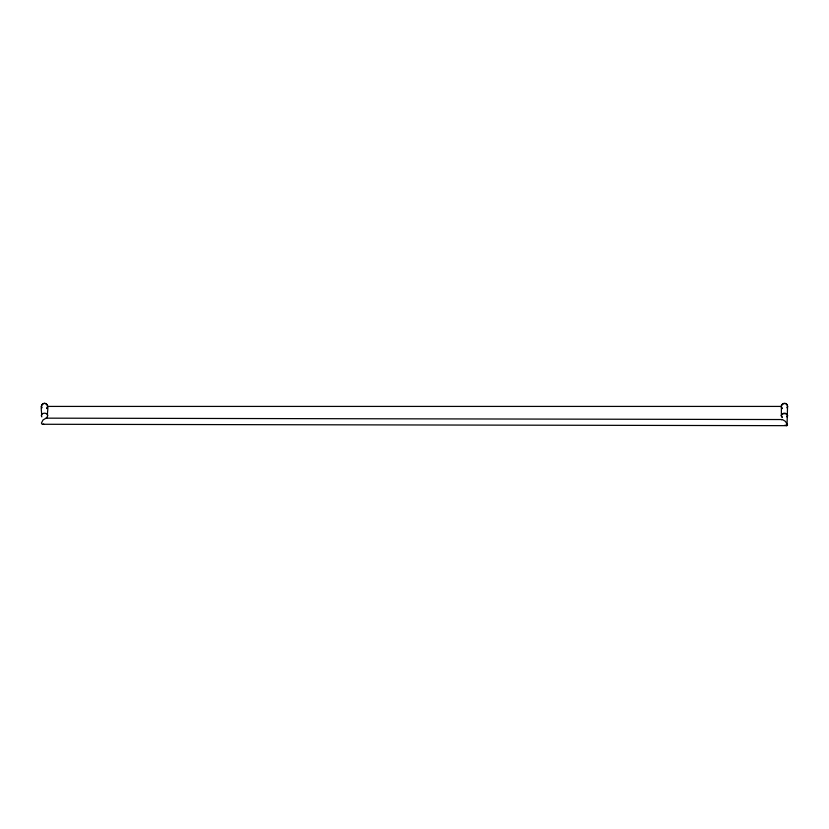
<?xml version="1.0" encoding="UTF-8"?>
<svg xmlns="http://www.w3.org/2000/svg" width="829" height="829" viewBox="0 0 829 829"><rect width="100%" height="100%" fill="white"/><g stroke="black" fill="none" stroke-linecap="round" stroke-linejoin="round"><path stroke-width="1.24" d="M41.45 415.661C42.393 412.2 38.89 404.148 44.538 403.329C50.175 404.148 46.673 412.2 47.616 415.661M787.55 406.417L787.135 407.961A3.088 3.088 0 0 0 786.234 403.889A3.088 3.088 0 0 0 782.11 404.438A3.088 3.088 0 0 0 782.286 408.593C778.348 404.417 787.384 400.676 787.55 406.417L787.032 425.66L42.994 424.272L41.864 424.044L41.45 423.059L42.994 420.002L46.072 418.158L782.431 419.536L785.446 421.401L787.54 425.039M781.55 419.764L782.431 419.536M42.994 424.272L43.74 424.075M46.072 418.158L46.714 418.168M786.503 425.671L785.084 425.07M41.45 406.417L41.864 407.961A3.088 3.088 0 0 1 42.766 403.889A3.088 3.088 0 0 1 46.89 404.438A3.088 3.088 0 0 1 46.714 408.593L47.616 406.417L781.384 406.417L781.384 415.661M782.286 417.412A3.088 2.466 0 0 1 782.11 414.075A3.088 2.466 0 0 1 786.234 413.64A3.088 2.466 0 0 1 787.135 416.894M41.864 416.894A3.088 2.466 0 0 1 42.766 413.64A3.088 2.466 0 0 1 46.89 414.075A3.088 2.466 0 0 1 46.714 417.412M782.161 417.018A3.078 2.041 0 0 1 782.234 414.262A3.078 2.041 0 0 1 786.389 414.075A3.078 2.041 0 0 1 787.032 416.79"/></g></svg>
